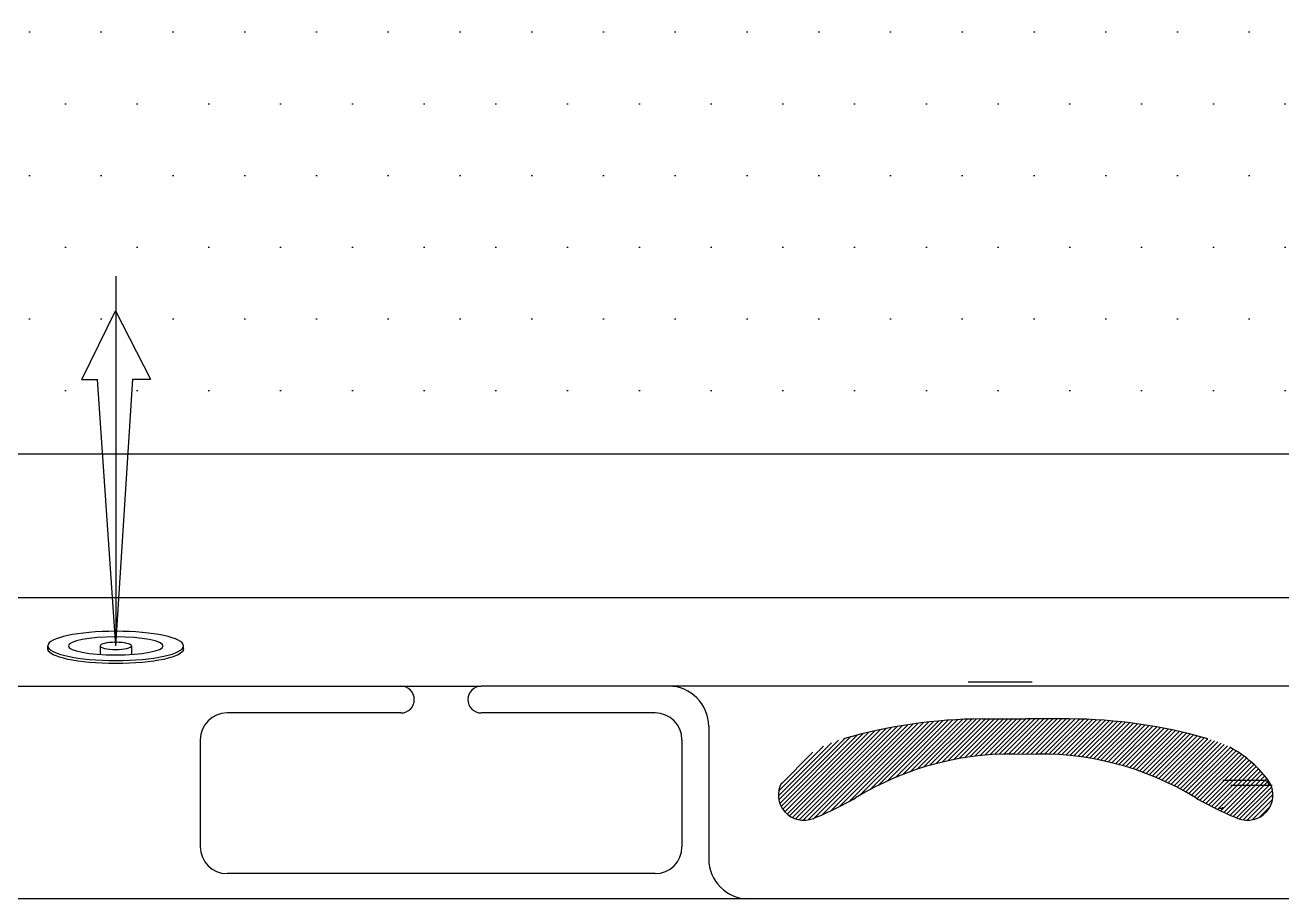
# Model space of a CAD drawing. Header units: millimetres. Extents: x -1227.97 to -1226.57, y 2265.08 to 2266.13.
# Drawn here: x -1227.619 to -1227.1811, y 2265.3459 to 2265.6505 of the extents above; entities that cross this region are included whole.
import ezdxf

# ---------------------------------------------------------------- set-up
doc = ezdxf.new("R2010")
doc.units = ezdxf.units.MM
doc.header["$LTSCALE"] = 10
doc.linetypes.add('CENTER', pattern=[2, 1.25, -0.25, 0.25, -0.25])
doc.linetypes.add('HIDDEN', pattern=[0.375, 0.25, -0.125])
for name, color, linetype in [('CONTOR04', 7, 'Continuous'), ('jacuzzi', 1, 'Continuous'), ('LCENTR02', 1, 'CENTER'), ('LCOTA02', 1, 'Continuous')]:
    doc.layers.add(name, color=color, linetype=linetype)

# ---------------------------------------------------------------- blocks, each defined once
blk = doc.blocks.new('A$C302A24D9')
at = {"layer": 'jacuzzi'}
for p, q in [((1.813081520074292, 1.016962719771442), (1.813081519896179, 1.60974528900266)), ((2.90092757130671, 1.016962720098306), (2.900927571128597, 1.609745289329439)), ((3.179943558251352e-06, 1.228810651610345), (3.180007212222336e-06, 1.016962719226668)), ((4.714005911310135, 1.228810653026756), (4.714005911373789, 1.01696272064288))]:
    blk.add_line(p, q, dxfattribs=at)
at = {"layer": 'jacuzzi', "extrusion": (0, 0, -1)}
for centre, major_axis, ratio, start_param, end_param in [((2.357004545626847, 1.22881065231855), (2.357001365683277, 7.082054243070566e-10), 0.4319527517569433, 3.141592653589793, 6.283185307179586), ((2.357004545690501, 1.016962719934874), (2.357001365683277, 7.082049009476195e-10), 0.4319527517569434, 3.141592653589793, 9.42477796076938), ((2.357004545690501, 1.016962719934874), (1.645716594742565, 4.944868923452073e-10), 0.3816444813108653, 3.141592653589793, 9.42477796076938), ((2.357004545690501, 1.016962719934874), (0.5439230256162491, 1.634307031310439e-10), 0.4618882339361122, 1.570796326794896, 7.853981633974482)]:
    blk.add_ellipse(centre, major_axis=major_axis, ratio=ratio, start_param=start_param, end_param=end_param, dxfattribs=at)
blk = doc.blocks.new('BMG')
at = {"layer": 'LCENTR02'}
blk.add_line((0, -12.84316314586988), (0, 1.554307943795493), dxfattribs=at)
at = {"layer": 'LCOTA02'}
for p, q in [((-4.547473508864641e-13, 4.888534022029489e-12), (-0.5921686550727827, -9.26612728151315)), ((-4.547473508864641e-13, 4.888534022029489e-12), (0.635837689677146, -9.25798761268743)), ((-0.5921686550727827, -9.26612728151315), (-1.201648620815831, -9.270167134481426)), ((0.003951345819359631, -11.64193406372601), (-1.201648620816059, -9.270167134481426)), ((1.178004909234005, -9.254393932870926), (0.003951345819359631, -11.64193406372601)), ((1.178004909234005, -9.254393932870926), (0.635837689677146, -9.25798761268743))]:
    blk.add_line(p, q, dxfattribs=at)
at = {"layer": 'CONTOR04', "yscale": 0.5}
blk.add_blockref('A$C302A24D9', (-2.357004545690415, -0.5084813599674476), dxfattribs=at)

msp = doc.modelspace()

# ---------------------------------------------------------------- hatches: boundary and pattern name
at = {"layer": 'jacuzzi'}
h = msp.add_hatch(dxfattribs=at)
h.set_pattern_fill('DOTS', color=256, scale=0.400000000000027, style=0)
h.set_pattern_definition([(0, (-1254.542510068787, 2262.148062176421), (0.01250000000000084, 0.02500000000000169), [0, -0.02500000000000169])])
h.paths.add_polyline_path([(-1227.675142418516, 2265.501021476601, -0.3476746003675814), (-1227.704335984063, 2265.524112371692, -0.1153092290777229), (-1227.705364594067, 2265.893432948762, -0.3492362547390632), (-1227.676132996057, 2265.916686566191), (-1226.870699064569, 2265.916686566191, -0.349236254746697), (-1226.841467466559, 2265.893432948762, -0.1153092290775772), (-1226.842496076564, 2265.524112371692, -0.3476746003651097), (-1226.871689642111, 2265.501021476602), (-1226.98242112984, 2265.501021476602, -0.3239737262547684), (-1227.010920920577, 2265.521653342958, 0.7239304508267217), (-1227.105920223033, 2265.521653342958, -0.3239737262568619), (-1227.13442001377, 2265.501021476602)])
h = msp.add_hatch(dxfattribs=at)
h.set_pattern_fill('ANSI31', color=256, scale=0.008840000000000597, style=0)
h.set_pattern_definition([(45, (-1229.829596762365, 2270.32231077106), (-0.0007813529932111878, 0.0007813529932111878), [])])
h.paths.add_polyline_path([(-1227.211094865416, 2265.38114775647, 0.04001454400635211), (-1227.196137097696, 2265.37389220355, 0.6938377762801112), (-1227.185303049301, 2265.386418191266, 0.1177673447023705), (-1227.199315982811, 2265.398832344255, 0.05198146975727225), (-1227.206947539879, 2265.401763961133, 0.06775724557069143), (-1227.255232692797, 2265.408678620378), (-1227.270396442268, 2265.408678620378), (-1227.285560191742, 2265.408678620378, 0.06775724556755786), (-1227.333845344657, 2265.401763961133, 0.05198146975716889), (-1227.341476901725, 2265.398832344255, 0.1177673447022115), (-1227.355489835235, 2265.386418191266, 0.6938377762794881), (-1227.34465578684, 2265.37389220355, 0.04001454400627522), (-1227.32969801912, 2265.38114775647, -0.1502414616671139), (-1227.270396442268, 2265.396302620378, -0.1502414616665997)])

# ---------------------------------------------------------------- linework, layer by layer
for p, q in [((-1227.675142418516, 2265.501021476602), (-1227.13442001377, 2265.501021476602)), ((-1227.696386364414, 2265.451021476602), (-1227.132586139583, 2265.451021476602)), ((-1227.696386364414, 2265.420077984532), (-1227.46008269698, 2265.420077984532)), ((-1227.156341197524, 2265.420077984532), (-1227.46008269698, 2265.420077984532)), ((-1227.48808269698, 2265.410744651198), (-1227.548669989365, 2265.410744651198)), ((-1227.399495404594, 2265.410744651198), (-1227.46008269698, 2265.410744651198)), ((-1227.285560191742, 2265.408678620378), (-1227.270396442268, 2265.408678620378)), ((-1227.255232692794, 2265.408678620378), (-1227.270396442268, 2265.408678620378)), ((-1227.380828737927, 2265.406077984532), (-1227.380828737927, 2265.359411317865)), ((-1227.558003322699, 2265.401411317865), (-1227.558003322699, 2265.364077984532)), ((-1227.390162071261, 2265.401411317865), (-1227.390162071261, 2265.364077984532)), ((-1227.399495404594, 2265.354744651198), (-1227.548669989365, 2265.354744651198)), ((-1227.14630016139, 2265.345944651198), (-1227.696386364414, 2265.345944651198))]:
    msp.add_line(p, q, dxfattribs=at)
at = {"layer": 'jacuzzi', "linetype": 'HIDDEN'}
for p, q in [((-1227.274831031339, 2265.4214708302), (-1227.290477180846, 2265.4214708302)), ((-1227.274831031339, 2265.4214708302), (-1227.290477180846, 2265.4214708302)), ((-1227.268163029188, 2265.421469049801), (-1227.276123816824, 2265.421469049801)), ((-1227.19890238914, 2265.385546720559), (-1227.184529654964, 2265.385546720559)), ((-1227.202345945798, 2265.377447823801), (-1227.202819329895, 2265.377447823801))]:
    msp.add_line(p, q, dxfattribs=at)
msp.add_lwpolyline([(-1227.187345982918, 2265.387226952932), (-1227.201675780083, 2265.387226952932)], dxfattribs=at)
at = {"layer": 'jacuzzi'}
for centre, radius, start, end in [((-1227.48808269698, 2265.415411317865), 0.004666666666667541, 270, 90), ((-1227.46008269698, 2265.415411317865), 0.004666666666667351, 90, 270), ((-1227.394828737927, 2265.406077984532), 0.01400000000000183, 0, 90), ((-1227.548669989365, 2265.401411317865), 0.009333333333334552, 90, 180), ((-1227.399495404594, 2265.401411317865), 0.009333333333334552, 0, 90), ((-1227.28430727846, 2265.227884264896), 0.1807986968038213, 90.39705605773729, 105.9021736199144), ((-1227.256485606076, 2265.227884264896), 0.1807986968038223, 74.09782638008562, 89.60294394226271), ((-1227.218297151468, 2265.36329076484), 0.04029253815358724, 35.02877988997033, 61.89531788565974), ((-1227.275398940157, 2265.29227546084), 0.1041473710984774, 87.24685950952818, 121.4240412427241), ((-1227.265393944379, 2265.29227546084), 0.1041473710983743, 58.57595875727592, 92.75314049047184), ((-1227.347732263498, 2265.382179597072), 0.008840000000000597, 151.3486210066808, 292.3935785740631), ((-1227.193060621038, 2265.382179597072), 0.008840000000000597, 247.6064214259369, 28.65137899331918), ((-1227.382435044556, 2265.470822417005), 0.1040323920418522, 291.4659840464313, 300.4594805587327), ((-1227.15835783998, 2265.470822417005), 0.1040323920418522, 239.5405194412673, 248.5340159535687), ((-1227.548669989365, 2265.364077984532), 0.009333333333334552, 180, 270), ((-1227.399495404594, 2265.364077984532), 0.009333333333334552, 270, 0), ((-1227.366828737927, 2265.359944651198), 0.01400000000000183, 180, 270)]:
    msp.add_arc(centre, radius, start, end, dxfattribs=at)
at = {"layer": 'jacuzzi', "linetype": 'HIDDEN'}
for centre, radius, start, end in [((-1227.187345982918, 2265.385546720559), 0.001680232372795136, 0, 90), ((-1227.202345945798, 2265.378141172899), 0.0006933490982029732, 270, 345.1417497092017)]:
    msp.add_arc(centre, radius, start, end, dxfattribs=at)

# ---------------------------------------------------------------- block references
at = {"layer": 'jacuzzi', "xscale": 0.0100330033002881, "yscale": 0.01003300330046386, "zscale": 0.0100330033003292, "rotation": 180.0000000095319}
msp.add_blockref('BMG', (-1227.587457857422, 2265.434102880423), dxfattribs=at)

doc.saveas('drawing.dxf')
